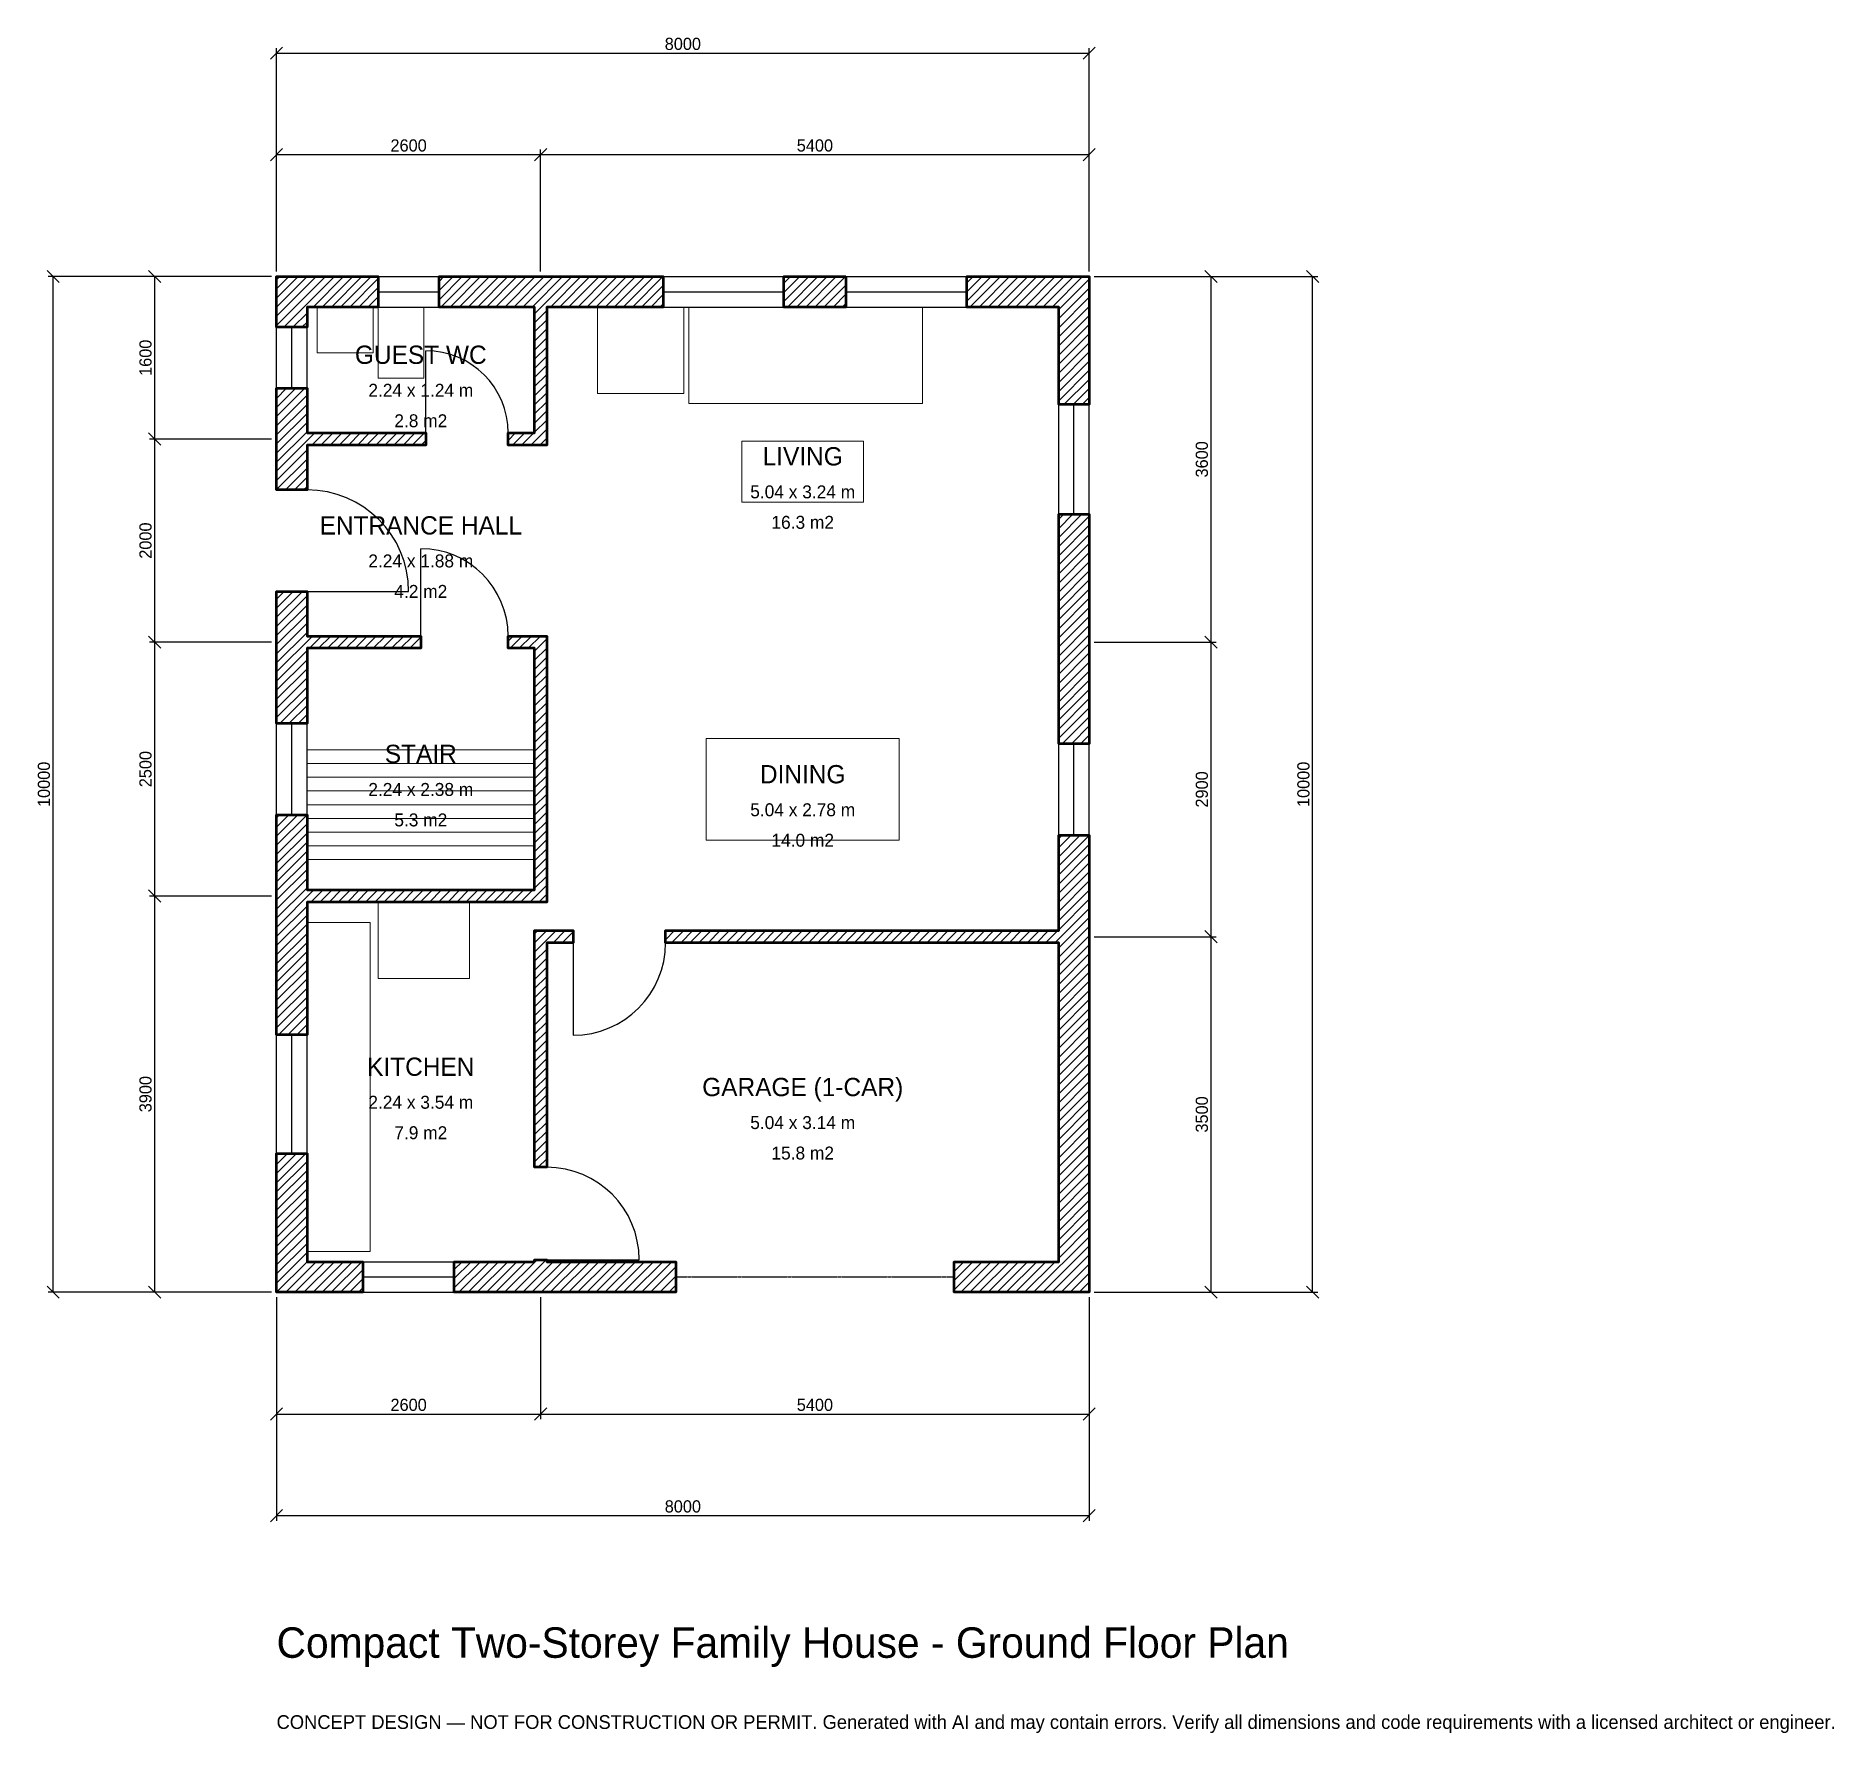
# Model space of a CAD drawing. Header units: millimetres. Extents: x -2369 to 15333, y -4341 to 12369.
import ezdxf
from ezdxf.enums import TextEntityAlignment as Align

# ---------------------------------------------------------------- set-up
doc = ezdxf.new("R2010")
doc.units = ezdxf.units.MM
doc.linetypes.add('DASHED', pattern=[1.524, 1.27, -0.254])
for name, color, linetype, lineweight in [('A-ANNO-DIMS', 1, 'Continuous', 13), ('A-ANNO-TEXT', 7, 'Continuous', 18), ('A-AREA-IDEN', 7, 'Continuous', 18), ('A-DOOR', 2, 'Continuous', 25), ('A-FLOR-FIXT', 9, 'Continuous', 13), ('A-FLOR-STRS', 3, 'Continuous', 18), ('A-FURN', 9, 'Continuous', 13), ('A-GLAZ', 4, 'Continuous', 25), ('A-WALL', 7, 'Continuous', 50), ('A-WALL-PATT', 8, 'Continuous', 13)]:
    doc.layers.add(name, color=color, linetype=linetype, lineweight=lineweight)
doc.dimstyles.new('PLAN', dxfattribs={"dimtxt": 120, "dimasz": 80, "dimexe": 50, "dimexo": 50, "dimgap": 30, "dimtad": 1, "dimdec": 0, "dimtsz": 60, "dimcen": 2.5, "dimclrd": 1, "dimclre": 1, "dimazin": 3, "dimtfac": 1, "dimtmove": 0, "dimatfit": 3})

msp = doc.modelspace()

# ---------------------------------------------------------------- hatches: boundary and pattern name
at = {"layer": 'A-WALL-PATT'}
h = msp.add_hatch(dxfattribs=at)
h.set_pattern_fill('ANSI31', color=8, scale=20)
h.paths.add_polyline_path([(-0.001, 0), (-0.001, 300), (0, 300), (0, 1365), (300, 1365), (300, 300), (850, 300), (850, 0), (300, 0), (300, -0.001), (0, -0.001), (0, 0), (-0.001, 0)])
h.paths.add_polyline_path([(0, 3750), (0, 3840), (-0.001, 3840), (-0.001, 3960), (0, 3960), (0, 4050), (0, 4700), (300, 4700), (300, 4050), (300, 3960), (2540, 3960), (2540, 6340), (2280, 6340), (2280, 6460), (2540, 6460), (2660, 6460), (2660, 6340), (2660, 3960), (2660, 3840), (2540, 3840), (300, 3840), (300, 3750), (300, 2535), (0, 2535), (0, 3750)])
h.paths.add_polyline_path([(0, 6250), (0, 6340), (-0.001, 6340), (-0.001, 6460), (0, 6460), (0, 6550), (0, 6900), (300, 6900), (300, 6550), (300, 6460), (1420, 6460), (1420, 6340), (300, 6340), (300, 6250), (300, 5600), (0, 5600), (0, 6250)])
h.paths.add_polyline_path([(0, 8250), (0, 8340), (-0.001, 8340), (-0.001, 8460), (0, 8460), (0, 8550), (0, 8900), (300, 8900), (300, 8550), (300, 8460), (1470, 8460), (1470, 8340), (300, 8340), (300, 8250), (300, 7900), (0, 7900), (0, 8250)])
h.paths.add_polyline_path([(0, 9700), (-0.001, 9700), (-0.001, 10000), (0, 10000), (0, 10000.001), (300, 10000.001), (300, 10000), (1000, 10000), (1000, 9700), (300, 9700), (300, 9500), (0, 9500), (0, 9700)])
h.paths.add_polyline_path([(2450, 10000), (2540, 10000), (2540, 10000.001), (2660, 10000.001), (2660, 10000), (2750, 10000), (3805, 10000), (3805, 9700), (2750, 9700), (2660, 9700), (2660, 8460), (2660, 8340), (2540, 8340), (2280, 8340), (2280, 8460), (2540, 8460), (2540, 9700), (2450, 9700), (1600, 9700), (1600, 10000), (2450, 10000)])
h.paths.add_polyline_path([(5605, 10000), (5605, 9700), (4995, 9700), (4995, 10000), (5605, 10000)])
h.paths.add_polyline_path([(7700, 10000), (7700, 10000.001), (8000, 10000.001), (8000, 10000), (8000.001, 10000), (8000.001, 9700), (8000, 9700), (8000, 8740), (7700, 8740), (7700, 9700), (6795, 9700), (6795, 10000), (7700, 10000)])
h.paths.add_polyline_path([(8000, 6550), (8000, 6250), (8000, 5400), (7700, 5400), (7700, 6250), (7700, 6550), (7700, 7660), (8000, 7660), (8000, 6550)])
h.paths.add_polyline_path([(8000, 3650), (8000, 3560), (8000.001, 3560), (8000.001, 3440), (8000, 3440), (8000, 3350), (8000, 300), (8000.001, 300), (8000.001, 0), (8000, 0), (8000, -0.001), (7700, -0.001), (7700, 0), (6670, 0), (6670, 300), (7700, 300), (7700, 3350), (7700, 3440), (3830, 3440), (3830, 3560), (7700, 3560), (7700, 3650), (7700, 4500), (8000, 4500), (8000, 3650)])
h.paths.add_polyline_path([(2750, 0), (2660, 0), (2660, -0.001), (2540, -0.001), (2540, 0), (2450, 0), (1750, 0), (1750, 300), (2450, 300), (2540, 300), (2540, 320), (2660, 320), (2660, 300), (2750, 300), (3930, 300), (3930, 0), (2750, 0)])
h.paths.add_polyline_path([(2540, 3440), (2540, 3560), (2660, 3560), (2920, 3560), (2920, 3440), (2660, 3440), (2660, 1230), (2540, 1230), (2540, 3440)])

# ---------------------------------------------------------------- linework, layer by layer
at = {"layer": 'A-DOOR'}
for p, q in [((1470, 8460), (1470, 9270)), ((1420, 6460), (1420, 7320)), ((300, 6900), (1300, 6900)), ((2920, 3440), (2920, 2530)), ((2660, 320), (3570, 320))]:
    msp.add_line(p, q, dxfattribs=at)
at = {"layer": 'A-DOOR', "linetype": 'DASHED'}
msp.add_line((3930, 150), (6670, 150), dxfattribs=at)
at = {"layer": 'A-DOOR'}
for centre, radius, start, end in [((1470, 8460), 810, 0, 90), ((300, 6900), 1000, 0, 90), ((1420, 6460), 860, 0, 90), ((2920, 3440), 910, 270, 360), ((2660, 320), 910, 0, 90)]:
    msp.add_arc(centre, radius, start, end, dxfattribs=at)
at = {"layer": 'A-FLOR-FIXT'}
for points in [[(400, 9250), (950, 9250), (950, 9700), (400, 9700)], [(1000, 9000), (1450, 9000), (1450, 9700), (1000, 9700)], [(300, 400), (920, 400), (920, 3640), (300, 3640)]]:
    msp.add_lwpolyline(points, close=True, dxfattribs=at)
at = {"layer": 'A-FLOR-STRS'}
for p, q in [((300, 5340), (2540, 5340)), ((300, 5205), (2540, 5205)), ((300, 5070), (2540, 5070)), ((300, 4935), (2540, 4935)), ((300, 4800), (2540, 4800)), ((300, 4665), (2540, 4665)), ((300, 4530), (2540, 4530)), ((300, 4395), (2540, 4395)), ((300, 4260), (2540, 4260))]:
    msp.add_line(p, q, dxfattribs=at)
at = {"layer": 'A-FURN'}
for points in [[(3160, 8850), (4010, 8850), (4010, 9700), (3160, 9700)], [(4060, 8750), (6360, 8750), (6360, 9700), (4060, 9700)], [(4580, 7780), (5780, 7780), (5780, 8380), (4580, 8380)], [(4230, 4450), (6130, 4450), (6130, 5450), (4230, 5450)], [(1000, 3090), (1900, 3090), (1900, 3840), (1000, 3840)]]:
    msp.add_lwpolyline(points, close=True, dxfattribs=at)
at = {"layer": 'A-GLAZ'}
for p, q in [((1000, 10000), (1600, 10000)), ((3805, 10000), (4995, 10000)), ((5605, 10000), (6795, 10000)), ((1000, 9850), (1600, 9850)), ((3805, 9850), (4995, 9850)), ((5605, 9850), (6795, 9850)), ((1000, 9700), (1600, 9700)), ((3805, 9700), (4995, 9700)), ((5605, 9700), (6795, 9700)), ((0, 8900), (0, 9500)), ((150, 8900), (150, 9500)), ((300, 8900), (300, 9500)), ((7700, 7660), (7700, 8740)), ((7850, 7660), (7850, 8740)), ((8000, 7660), (8000, 8740)), ((0, 4700), (0, 5600)), ((150, 4700), (150, 5600)), ((300, 4700), (300, 5600)), ((7700, 4500), (7700, 5400)), ((7850, 4500), (7850, 5400)), ((8000, 4500), (8000, 5400)), ((0, 1365), (0, 2535)), ((150, 1365), (150, 2535)), ((300, 1365), (300, 2535)), ((850, 300), (1750, 300)), ((850, 150), (1750, 150)), ((850, 0), (1750, 0))]:
    msp.add_line(p, q, dxfattribs=at)
at = {"layer": 'A-WALL'}
for points in [[(0, 9700), (-0.001, 9700), (-0.001, 10000), (0, 10000), (0, 10000.001), (300, 10000.001), (300, 10000), (1000, 10000), (1000, 9700), (300, 9700), (300, 9500), (0, 9500), (0, 9700)], [(2450, 10000), (2540, 10000), (2540, 10000.001), (2660, 10000.001), (2660, 10000), (2750, 10000), (3805, 10000), (3805, 9700), (2750, 9700), (2660, 9700), (2660, 8460), (2660, 8340), (2540, 8340), (2280, 8340), (2280, 8460), (2540, 8460), (2540, 9700), (2450, 9700), (1600, 9700), (1600, 10000), (2450, 10000)], [(5605, 10000), (5605, 9700), (4995, 9700), (4995, 10000), (5605, 10000)], [(7700, 10000), (7700, 10000.001), (8000, 10000.001), (8000, 10000), (8000.001, 10000), (8000.001, 9700), (8000, 9700), (8000, 8740), (7700, 8740), (7700, 9700), (6795, 9700), (6795, 10000), (7700, 10000)], [(0, 8250), (0, 8340), (-0.001, 8340), (-0.001, 8460), (0, 8460), (0, 8550), (0, 8900), (300, 8900), (300, 8550), (300, 8460), (1470, 8460), (1470, 8340), (300, 8340), (300, 8250), (300, 7900), (0, 7900), (0, 8250)], [(8000, 6550), (8000, 6250), (8000, 5400), (7700, 5400), (7700, 6250), (7700, 6550), (7700, 7660), (8000, 7660), (8000, 6550)], [(0, 6250), (0, 6340), (-0.001, 6340), (-0.001, 6460), (0, 6460), (0, 6550), (0, 6900), (300, 6900), (300, 6550), (300, 6460), (1420, 6460), (1420, 6340), (300, 6340), (300, 6250), (300, 5600), (0, 5600), (0, 6250)], [(0, 3750), (0, 3840), (-0.001, 3840), (-0.001, 3960), (0, 3960), (0, 4050), (0, 4700), (300, 4700), (300, 4050), (300, 3960), (2540, 3960), (2540, 6340), (2280, 6340), (2280, 6460), (2540, 6460), (2660, 6460), (2660, 6340), (2660, 3960), (2660, 3840), (2540, 3840), (300, 3840), (300, 3750), (300, 2535), (0, 2535), (0, 3750)], [(8000, 3650), (8000, 3560), (8000.001, 3560), (8000.001, 3440), (8000, 3440), (8000, 3350), (8000, 300), (8000.001, 300), (8000.001, 0), (8000, 0), (8000, -0.001), (7700, -0.001), (7700, 0), (6670, 0), (6670, 300), (7700, 300), (7700, 3350), (7700, 3440), (3830, 3440), (3830, 3560), (7700, 3560), (7700, 3650), (7700, 4500), (8000, 4500), (8000, 3650)], [(2540, 3440), (2540, 3560), (2660, 3560), (2920, 3560), (2920, 3440), (2660, 3440), (2660, 1230), (2540, 1230), (2540, 3440)], [(-0.001, 0), (-0.001, 300), (0, 300), (0, 1365), (300, 1365), (300, 300), (850, 300), (850, 0), (300, 0), (300, -0.001), (0, -0.001), (0, 0), (-0.001, 0)], [(2750, 0), (2660, 0), (2660, -0.001), (2540, -0.001), (2540, 0), (2450, 0), (1750, 0), (1750, 300), (2450, 300), (2540, 300), (2540, 320), (2660, 320), (2660, 300), (2750, 300), (3930, 300), (3930, 0), (2750, 0)]]:
    msp.add_lwpolyline(points, close=True, dxfattribs=at)

# ---------------------------------------------------------------- texts
at = {"layer": 'A-ANNO-TEXT'}
for s, height, p in [('Compact Two-Storey Family House - Ground Floor Plan', 300, (0, -3600)), ('CONCEPT DESIGN — NOT FOR CONSTRUCTION OR PERMIT. Generated with AI and may contain errors. Verify all dimensions and code requirements with a licensed architect or engineer.', 135, (0, -4300))]:
    msp.add_text(s, height=height, dxfattribs=at).set_placement(p)
at = {"layer": 'A-AREA-IDEN'}
for s, height, p in [('GUEST WC', 180, (1420, 9230)), ('2.24 x 1.24 m', 127.5, (1420, 8880)), ('2.8 m2', 127.5, (1420, 8580)), ('LIVING', 180, (5180, 8230)), ('5.04 x 3.24 m', 127.5, (5180, 7880)), ('ENTRANCE HALL', 180, (1420, 7550)), ('16.3 m2', 127.5, (5180, 7580)), ('2.24 x 1.88 m', 127.5, (1420, 7200)), ('4.2 m2', 127.5, (1420, 6900)), ('STAIR', 180, (1420, 5300)), ('DINING', 180, (5180, 5100)), ('2.24 x 2.38 m', 127.5, (1420, 4950)), ('5.04 x 2.78 m', 127.5, (5180, 4750)), ('5.3 m2', 127.5, (1420, 4650)), ('14.0 m2', 127.5, (5180, 4450)), ('KITCHEN', 180, (1420, 2220)), ('GARAGE (1-CAR)', 180, (5180, 2020)), ('2.24 x 3.54 m', 127.5, (1420, 1870)), ('7.9 m2', 127.5, (1420, 1570)), ('5.04 x 3.14 m', 127.5, (5180, 1670)), ('15.8 m2', 127.5, (5180, 1370))]:
    msp.add_text(s, height=height, dxfattribs=at).set_placement(p, align=Align.MIDDLE_CENTER)

# ---------------------------------------------------------------- dimensions: what is measured, and where the dimension line sits
at = {"layer": 'A-ANNO-DIMS'}
for base, p1, p2, text in [((0, 12200), (0, 10000), (8000, 10000), '8000'), ((0, 11200), (0, 10000), (2600, 10000), '2600'), ((2600, 11200), (2600, 10000), (8000, 10000), '5400'), ((0, -1200), (0, 0), (2600, 0), '2600'), ((0, -2200), (0, 0), (8000, 0), '8000'), ((2600, -1200), (2600, 0), (8000, 0), '5400')]:
    msp.add_linear_dim(base=base, p1=p1, p2=p2, text=text, dimstyle='PLAN', dxfattribs=at).render()
for base, p1, p2, text in [((-2200, 0), (0, 0), (0, 10000), '10000'), ((-1200, 8400), (0, 8400), (0, 10000), '1600'), ((9200, 6400), (8000, 6400), (8000, 10000), '3600'), ((10200, 0), (8000, 0), (8000, 10000), '10000'), ((-1200, 6400), (0, 6400), (0, 8400), '2000'), ((-1200, 3900), (0, 3900), (0, 6400), '2500'), ((9200, 3500), (8000, 3500), (8000, 6400), '2900'), ((-1200, 0), (0, 0), (0, 3900), '3900'), ((9200, 0), (8000, 0), (8000, 3500), '3500')]:
    msp.add_linear_dim(base=base, p1=p1, p2=p2, angle=90, text=text, dimstyle='PLAN', dxfattribs=at).render()

doc.saveas('drawing.dxf')
